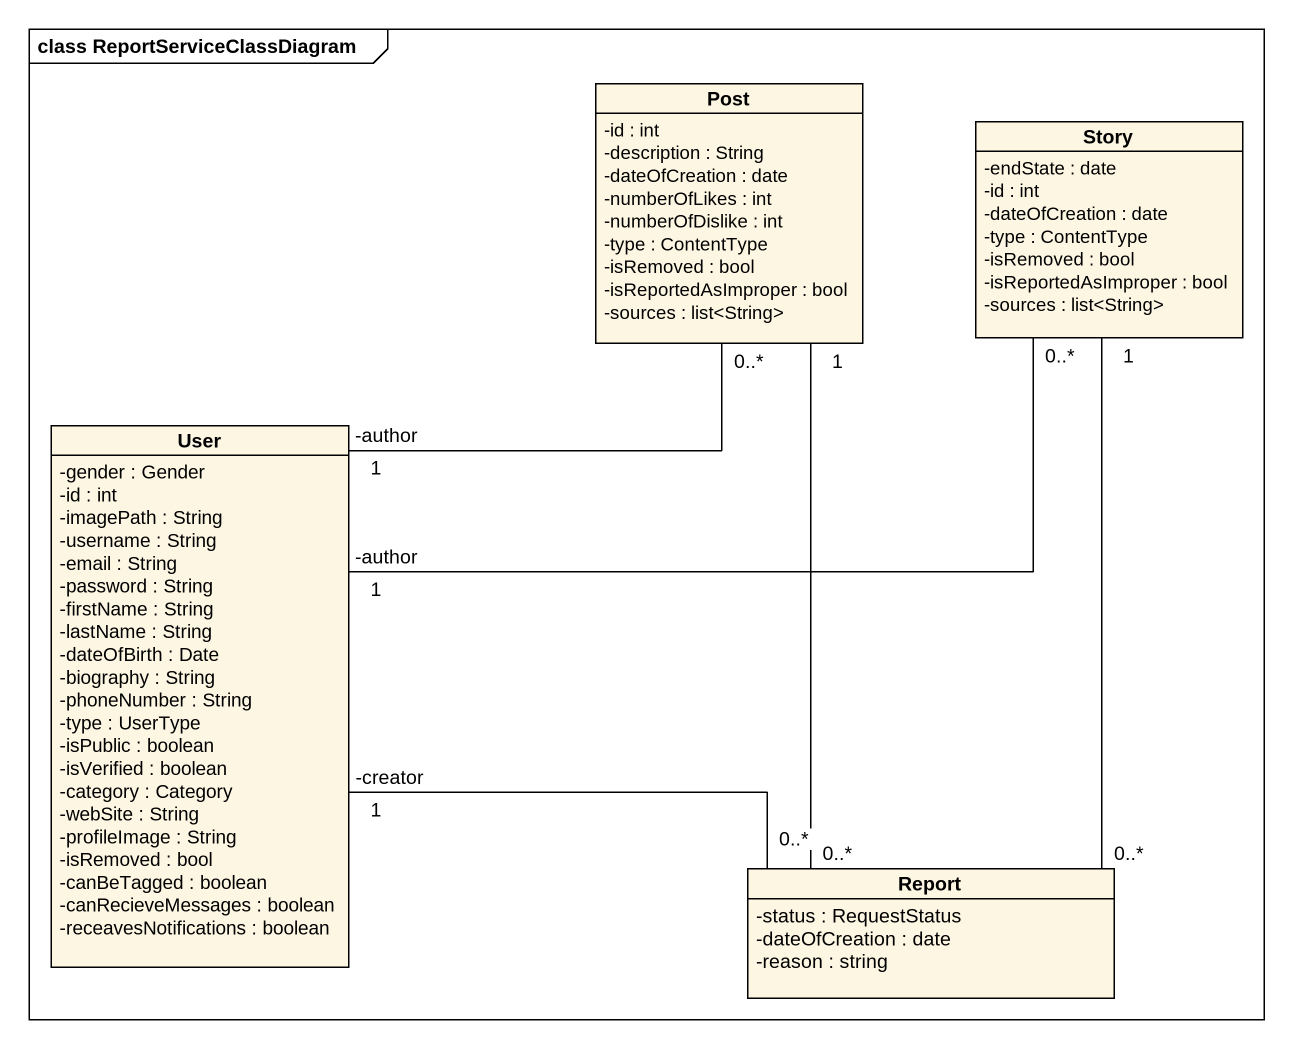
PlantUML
@startuml
mainframe class ReportServiceClassDiagram
hide circle
hide empty members
skinparam classAttributeIconSize 0
class Post {
  -id : int
  -description : String
  -dateOfCreation : date
  -numberOfLikes : int
  -numberOfDislike : int
  -type : ContentType
  -isRemoved : bool
  -isReportedAsImproper : bool
  -sources : list<String>
}
class Story {
  -endState : date
  -id : int
  -dateOfCreation : date
  -type : ContentType
  -isRemoved : bool
  -isReportedAsImproper : bool
  -sources : list<String>
}
class User {
  -gender : Gender
  -id : int
  -imagePath : String
  -username : String
  -email : String
  -password : String
  -firstName : String
  -lastName : String
  -dateOfBirth : Date
  -biography : String
  -phoneNumber : String
  -type : UserType
  -isPublic : boolean
  -isVerified : boolean
  -category : Category
  -webSite : String
  -profileImage : String
  -isRemoved : bool
  -canBeTagged : boolean
  -canRecieveMessages : boolean
  -receavesNotifications : boolean
}
class Report {
  -status : RequestStatus
  -dateOfCreation : date
  -reason : string
}
Post "0..*" -- "1\n-author" User
User "1\n-author" -right- "0..*" Story
Report "0..*" -up- "1" Post
Report "0..*" -up- "1" Story
Report "0..*" -left- "1\n-creator" User
@enduml
